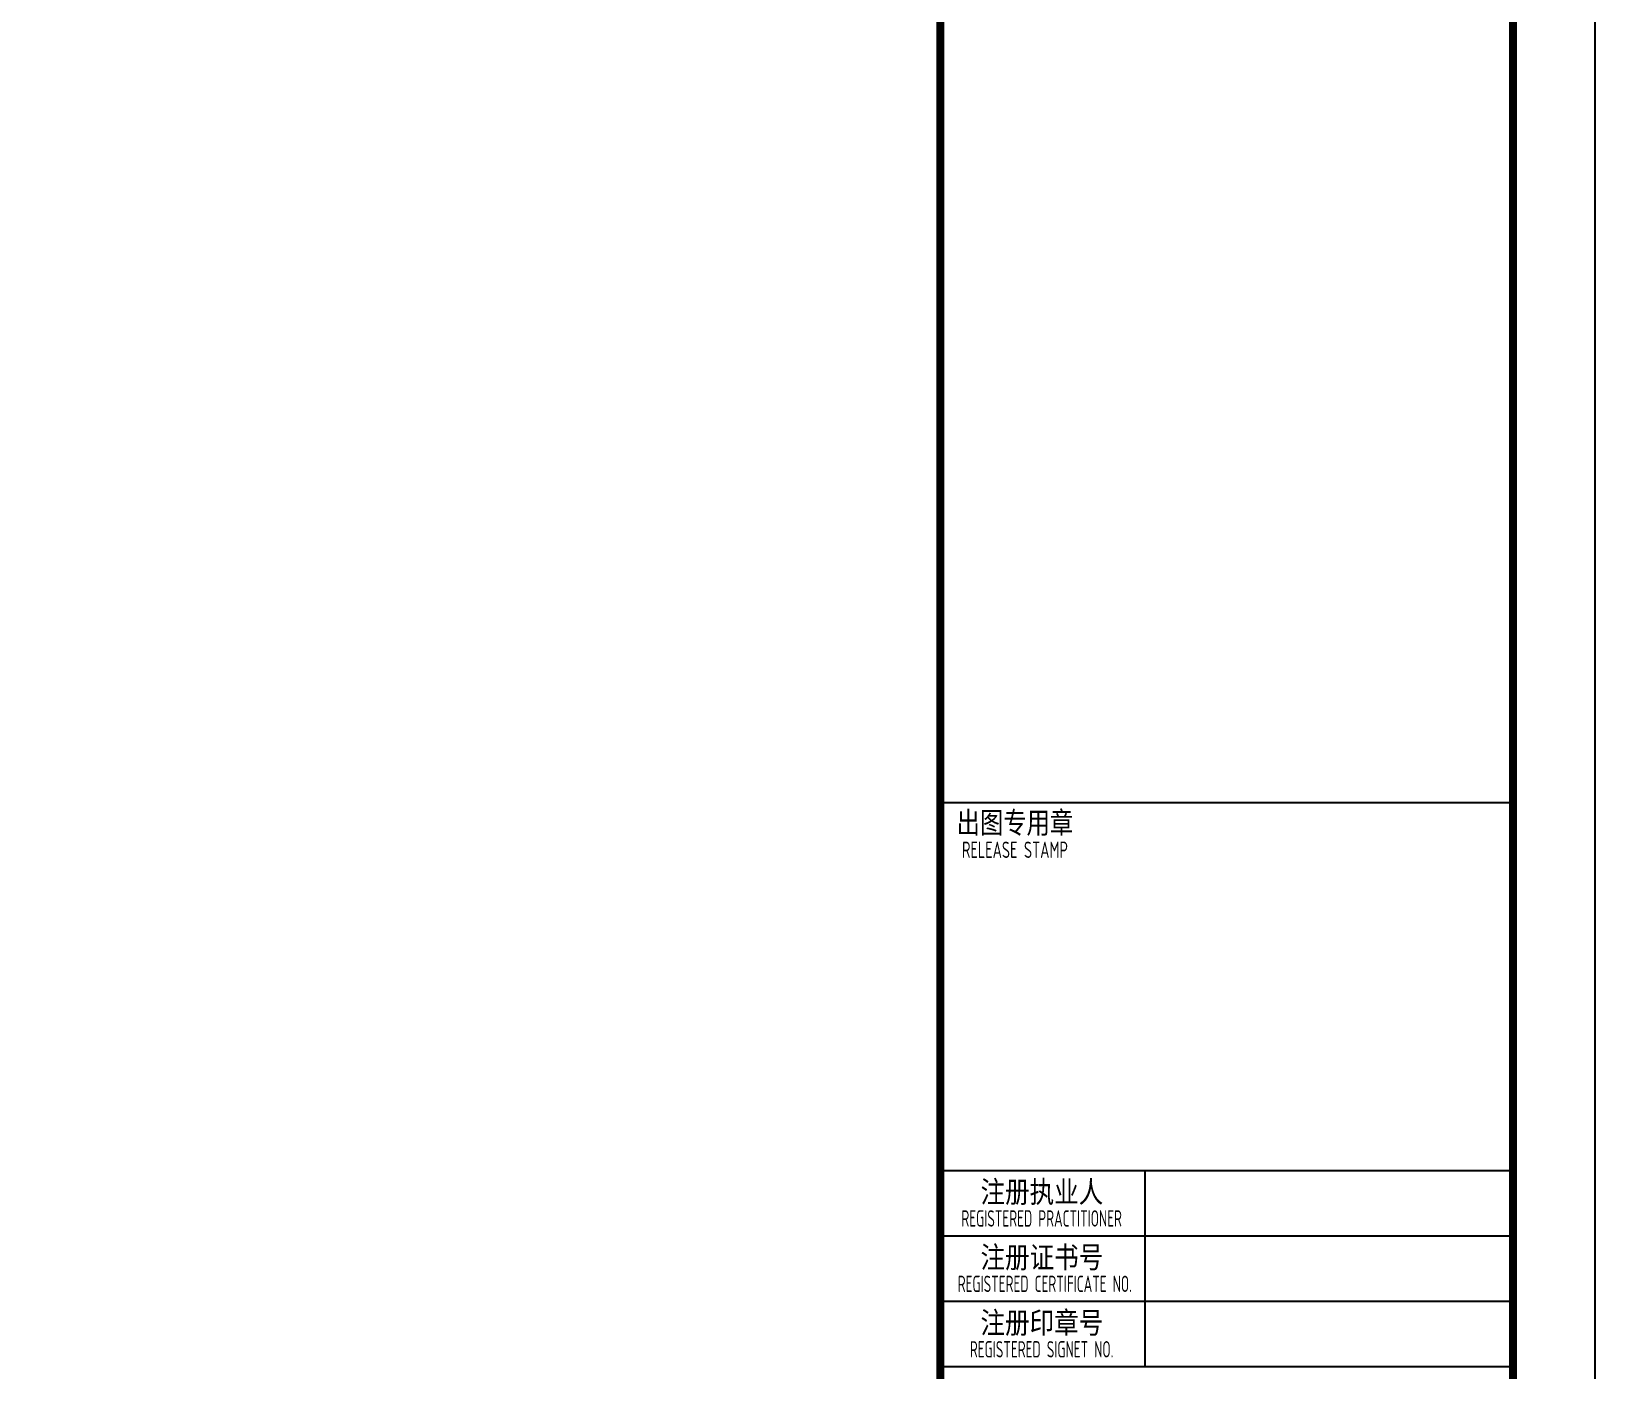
# Model space of a CAD drawing. Extents: x 817814 to 953178, y -139555 to 106956.
# Drawn here: x 928333 to 953178, y -104890 to -83612 of the extents above; entities that cross this region are included whole.
import ezdxf
from ezdxf.enums import TextEntityAlignment as Align

# ---------------------------------------------------------------- set-up
doc = ezdxf.new("R2010")
doc.units = 0
doc.header["$LTSCALE"] = 1000
doc.header["$MEASUREMENT"] = 0
doc.layers.add('BTTK', color=7, linetype='Continuous')
doc.layers.add('PUB_TITLE', color=4, linetype='Continuous')
doc.styles.add('HZ(TK)', font='geniso.shx', dxfattribs={"width": 0.9, "bigfont": 'hztxt.shx'})

# ---------------------------------------------------------------- blocks, each defined once
blk = doc.blocks.new('vhtemplate_2019年新竖式图框_A1')
at = {"layer": 'BTTK'}
for p, q in [((831, 336), (761, 336)), ((831, 291), (761, 291)), ((786, 291), (786, 267)), ((831, 283), (761, 283)), ((831, 275), (761, 275)), ((831, 275), (761, 275)), ((786, 275), (786, 267)), ((831, 267), (761, 267))]:
    blk.add_line(p, q, dxfattribs=at)
at = {"layer": 'PUB_TITLE', "color": 7}
blk.add_lwpolyline([(0, 594), (841, 594), (841, 0), (0, 0)], close=True, dxfattribs=at)
at = {"layer": 'PUB_TITLE', "const_width": 1}
blk.add_lwpolyline([(25, 10), (831, 10), (831, 584), (25, 584)], close=True, dxfattribs=at)
blk.add_lwpolyline([(761, 10), (761, 584)], dxfattribs=at)
at = {"layer": 'BTTK', "style": 'HZ(TK)'}
for s, height, width, p in [('出图专用章', 3, 0.95, (770.12, 333.45)), ('RELEASE STAMP', 2, 0.7, (770.13, 330.24)), ('REGISTERED PRACTITIONER', 2, 0.65, (773.39, 285.16)), ('REGISTERED CERTIFICATE NO.', 2, 0.65, (773.78, 277.16)), ('REGISTERED SIGNET NO.', 2, 0.65, (773.39, 269.16))]:
    blk.add_text(s, height=height, dxfattribs=dict(at, width=width)).set_placement(p, align=Align.MIDDLE_CENTER)
for s, p in [('注册执业人', (773.42, 288.31)), ('注册证书号', (773.42, 280.31)), ('注册印章号', (773.42, 272.31))]:
    blk.add_text(s, height=3, dxfattribs=at).set_placement(p, align=Align.MIDDLE_CENTER)
at = {"layer": 'BTTK', "color": 4, "style": 'HZ(TK)', "width": 0.9}
for tag, p in [('合作单位_001', (795.83, 509.44)), ('建设单位_001', (795.85, 207.44)), ('工程名称_001', (795.62, 174.44)), ('子项名称_001', (805.71, 157.94)), ('图纸名称_001', (795.45, 138.94))]:
    blk.add_attdef(tag, p, '', height=3.5, dxfattribs=at)
for tag, p in [('注册证书号', (808.5, 279)), ('注册印章号', (808.5, 271)), ('设计号', (806, 193)), ('图别', (789.75, 34)), ('图号', (822.25, 34)), ('版本号', (789.75, 26)), ('日期', (822.25, 26))]:
    blk.add_attdef(tag, text='', height=3.5, dxfattribs=at).set_placement(p, align=Align.MIDDLE)

msp = doc.modelspace()

# ---------------------------------------------------------------- block references
at = {"xscale": 130, "yscale": 130, "zscale": 130}
msp.add_blockref('vhtemplate_2019年新竖式图框_A1', (843848.3, -139555.2), dxfattribs=at)

doc.saveas('drawing.dxf')
